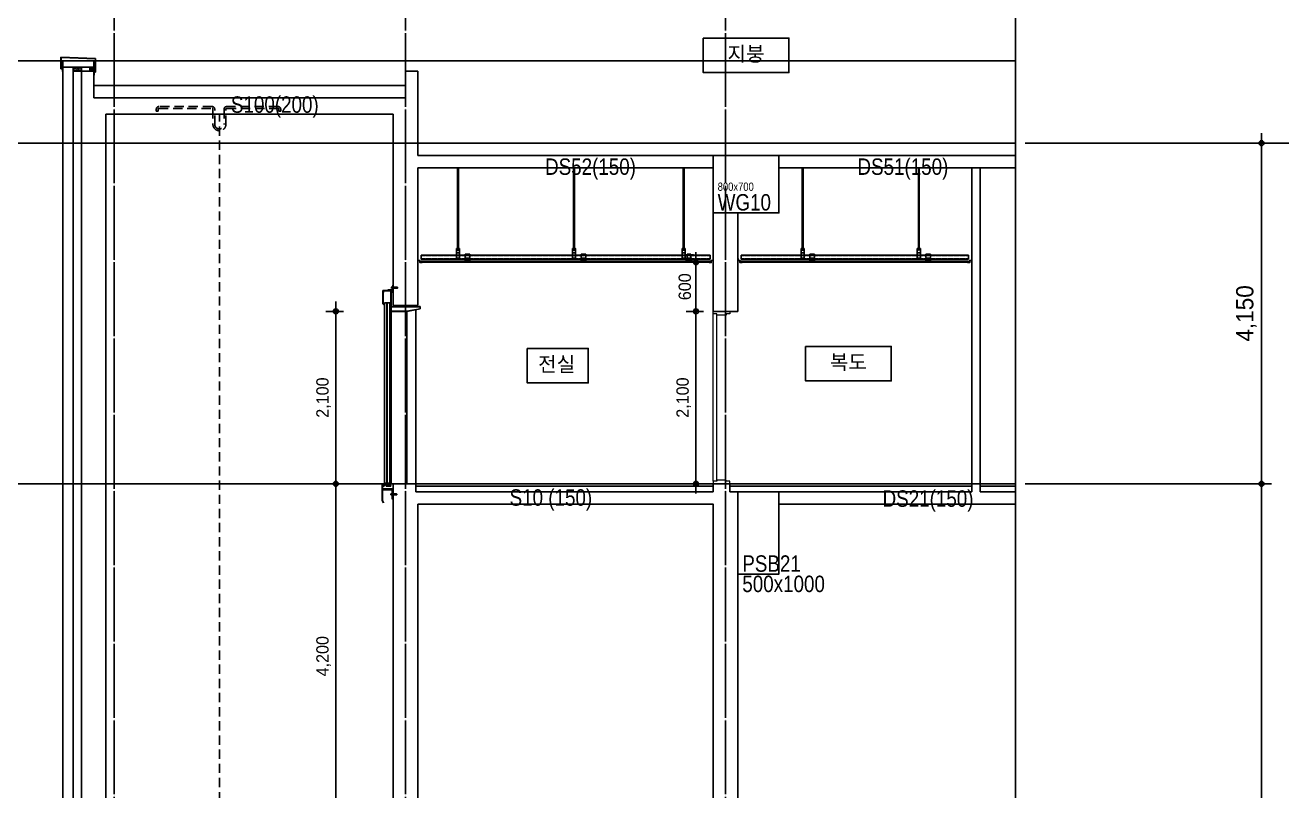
# Model space of a CAD drawing. Header units: millimetres. Extents: x 11948722 to 13111668, y -10771712 to -10232988.
# Drawn here: x 12138097 to 12153411, y -10539903 to -10530577 of the extents above; entities that cross this region are included whole.
import ezdxf
from ezdxf.enums import TextEntityAlignment as Align

# ---------------------------------------------------------------- set-up
doc = ezdxf.new("R2010")
doc.units = ezdxf.units.MM
doc.header["$LTSCALE"] = 150
doc.header["$MEASUREMENT"] = 0
for name, pattern in [('CEN', [6.2, 6, -0.1, 0, -0.1]), ('HID', [2.3, 1.5, -0.8]), ('HIDDEN', [2, 1, -1]), ('Xref-계단단면도$0$CENTERk1', [12.3, 10, -1, 0.3, -1]), ('Xref-계단단면도$0$HIDDEN', [0.375, 0.25, -0.125])]:
    doc.linetypes.add(name, pattern=pattern)
doc.layers.get('0').update_dxf_attribs({"linetype": 'CONTINUOUS'})
doc.layers.get('Defpoints').update_dxf_attribs({"color": 117, "linetype": 'CONTINUOUS'})
for name, color, linetype in [('A-FIN-4', 9, 'CONTINUOUS'), ('A-중심선', 10, 'CEN'), ('CON-C', 2, 'CONTINUOUS'), ('ELE-3', 7, 'CONTINUOUS'), ('ELE-8', 8, 'CONTINUOUS'), ('elev', 8, 'HID'), ('FIN-1', 9, 'CONTINUOUS'), ('helco', 7, 'CONTINUOUS'), ('PIR판넬', 4, 'CONTINUOUS'), ('Xref-계단단면도$0$3 dim0', 7, 'CONTINUOUS'), ('Xref-계단단면도$0$4', 4, 'CONTINUOUS'), ('Xref-계단단면도$0$8', 8, 'CONTINUOUS'), ('Xref-계단단면도$0$CEN', 1, 'CONTINUOUS'), ('Xref-계단단면도$0$Dimtxt_011-237-1261', 253, 'CONTINUOUS'), ('Xref-계단단면도$0$FIN', 5, 'CONTINUOUS'), ('Xref-계단단면도$0$square', 143, 'CONTINUOUS'), ('Xref-계단단면도$0$stru_011-237-1261', 3, 'CONTINUOUS'), ('Xref-계단단면도$0$TEX', 3, 'CONTINUOUS'), ('Xref-계단단면도$0$TEX-SYM', 3, 'CONTINUOUS'), ('판넬_PIR 우레탄', 4, 'CONTINUOUS')]:
    doc.layers.add(name, color=color, linetype=linetype)
doc.layers.add('Xref-계단단면도$0$A-DOR', color=4, linetype='CONTINUOUS', lineweight=0)
doc.styles.add('A.NARROW', font='ARIALN.TTF')
doc.styles.add('Xref-계단단면도$0$나눔고딕 Se', font='')
doc.styles.add('Xref-계단단면도$0$돋움', font='')
doc.styles.get('Xref-계단단면도$0$나눔고딕 Se').set_extended_font_data('Dotum')
doc.styles.get('Xref-계단단면도$0$돋움').set_extended_font_data('Dotum')
doc.dimstyles.new('Xref-계단단면도$0$A1-100', dxfattribs={"dimtxt": 3, "dimasz": 1, "dimexe": 2, "dimexo": 2, "dimgap": 1, "dimtad": 1, "dimdec": 0, "dimzin": 12, "dimdsep": 46, "dimlunit": 6, "dimtxsty": 'Xref-계단단면도$0$나눔고딕 Se', "dimblk1": 'Xref-계단단면도$0$DIMDOT', "dimblk2": 'Xref-계단단면도$0$DIMDOT', "dimsah": 1, "dimcen": -1, "dimdle": 2, "dimclrd": 256, "dimclre": 256, "dimclrt": 3, "dimadec": 0, "dimazin": 0, "dimtfac": 1, "dimtdec": 0, "dimtix": 1, "dimtmove": 2, "dimatfit": 3, "dimldrblk": 'Xref-계단단면도$0$DIMDOT', "dimfxl": 1, "dimtvp": 1, "dimtolj": 1, "dimtzin": 12, "dimlwd": -1, "dimlwe": -1, "dimarcsym": 0})

# ---------------------------------------------------------------- blocks, each defined once
blk = doc.blocks.new('Xref-계단단면도$0$DIMDOT')
at = {"color": 0}
blk.add_line((-2, 0), (2, 0), dxfattribs=at)
for radius in [0.5, 0.25]:
    blk.add_circle((0, 0), radius, dxfattribs=at)
blk = doc.blocks.new('*D109')
at = {"layer": 'Defpoints', "color": 0, "transparency": 16777216}
for p in [(12150163, -10532013), (12153763, -10532013), (12150163, -10566163)]:
    blk.add_point(p, dxfattribs=at)
at = {"layer": 'Xref-계단단면도$0$3 dim0', "transparency": 16777216}
for p, q in [((12150283, -10532013), (12153883, -10532013)), ((12153763, -10566103), (12153763, -10532073)), ((12150283, -10566163), (12153883, -10566163))]:
    blk.add_line(p, q, dxfattribs=at)
at = {"layer": 'Xref-계단단면도$0$3 dim0', "transparency": 16777216, "xscale": 60, "yscale": 60, "zscale": 60}
for p, rotation in [((12153763, -10532013), 90), ((12153763, -10566163), 270)]:
    blk.add_blockref('Xref-계단단면도$0$DIMDOT', p, dxfattribs=dict(at, rotation=rotation))
at = {"layer": 'Xref-계단단면도$0$3 dim0', "color": 3, "transparency": 16777216, "insert": (12153578, -10549088), "char_height": 210, "attachment_point": 5, "rotation": 90, "style": 'Xref-계단단면도$0$나눔고딕 Se'}
blk.add_mtext('\\A1;34,150', dxfattribs=at)
blk = doc.blocks.new('*D110')
at = {"layer": 'Defpoints', "color": 0, "transparency": 16777216}
for p in [(12150163, -10532013), (12150163, -10536163), (12153163, -10536163)]:
    blk.add_point(p, dxfattribs=at)
at = {"layer": 'Xref-계단단면도$0$3 dim0', "transparency": 16777216}
for p, q in [((12150283, -10532013), (12153283, -10532013)), ((12153163, -10532073), (12153163, -10536103)), ((12150283, -10536163), (12153283, -10536163))]:
    blk.add_line(p, q, dxfattribs=at)
at = {"layer": 'Xref-계단단면도$0$3 dim0', "transparency": 16777216, "xscale": 60, "yscale": 60, "zscale": 60}
for p, rotation in [((12153163, -10532013), 90), ((12153163, -10536163), 270)]:
    blk.add_blockref('Xref-계단단면도$0$DIMDOT', p, dxfattribs=dict(at, rotation=rotation))
at = {"layer": 'Xref-계단단면도$0$3 dim0', "color": 3, "transparency": 16777216, "insert": (12152978, -10534088), "char_height": 210, "attachment_point": 5, "rotation": 90, "style": 'Xref-계단단면도$0$나눔고딕 Se'}
blk.add_mtext('\\A1;4,150', dxfattribs=at)
blk = doc.blocks.new('*D111')
at = {"layer": 'Defpoints', "color": 0, "transparency": 16777216}
for p in [(12150163, -10536163), (12153163, -10536163), (12150163, -10546163)]:
    blk.add_point(p, dxfattribs=at)
at = {"layer": 'Xref-계단단면도$0$3 dim0', "transparency": 16777216}
for p, q in [((12150283, -10536163), (12153283, -10536163)), ((12153163, -10546103), (12153163, -10536223)), ((12150283, -10546163), (12153283, -10546163))]:
    blk.add_line(p, q, dxfattribs=at)
at = {"layer": 'Xref-계단단면도$0$3 dim0', "transparency": 16777216, "xscale": 60, "yscale": 60, "zscale": 60}
for p, rotation in [((12153163, -10536163), 90), ((12153163, -10546163), 270)]:
    blk.add_blockref('Xref-계단단면도$0$DIMDOT', p, dxfattribs=dict(at, rotation=rotation))
at = {"layer": 'Xref-계단단면도$0$3 dim0', "color": 3, "transparency": 16777216, "insert": (12152978, -10541163), "char_height": 210, "attachment_point": 5, "rotation": 90, "style": 'Xref-계단단면도$0$나눔고딕 Se'}
blk.add_mtext('\\A1;10,000', dxfattribs=at)
blk = doc.blocks.new('ELEV-DOOR')
at = {"layer": 'ELE-3'}
for p, q in [((-6, 2420), (-6, 2467)), ((-2, 2471), (0, 2471)), ((0, 2471), (0, 2406)), ((-124, 2403), (-125, 2403)), ((-125, 2403), (-125, 2240)), ((-124, 2241), (-124, 2403)), ((-22, 2406), (-123, 2406)), ((-123, 2406), (-123, 2380)), ((-123, 2380), (-119, 2380)), ((-119, 2380), (-119, 2402)), ((-119, 2402), (-26, 2402)), ((-65, 2406), (-65, 2408)), ((0, 2406), (-65, 2406)), ((-61, 2412), (-14, 2412)), ((-27, 2391), (-29, 2391)), ((-29, 2391), (-29, 2200)), ((-27, 2200), (-27, 2391)), ((-26, 2402), (-26, 2376)), ((-26, 2376), (-22, 2376)), ((-22, 2376), (-22, 2406)), ((-125, 2240), (-114, 2228)), ((-112, 2229), (-124, 2241)), ((-114, 2228), (-112, 2229)), ((-77, 2254), (-106, 2254)), ((-106, 2254), (-106, 56)), ((-77, 56), (-77, 2254)), ((-42, 2254), (-72, 2254)), ((-72, 2254), (-72, 56)), ((-42, 56), (-42, 2254)), ((-29, 2200), (-27, 2200)), ((-12, 2210), (-26, 2210)), ((-26, 2210), (-26, 2150)), ((-26, 2150), (-26, 50)), ((-26, 2150), (166, 2150)), ((-24, 2152), (-24, 2207)), ((-24, 2207), (-12, 2207)), ((166, 2152), (-24, 2152)), ((312, 2207), (-19, 2207)), ((-19, 2207), (-19, 2205)), ((-19, 2205), (312, 2205)), ((-12, 2207), (-12, 2210)), ((328, 2182), (166, 2152)), ((166, 2150), (330, 2180)), ((330, 2210), (312, 2210)), ((312, 2210), (312, 2207)), ((312, 2207), (328, 2207)), ((312, 2205), (312, 2207)), ((328, 2207), (328, 2182)), ((330, 2180), (330, 2210)), ((-133, 47), (-130, 50)), ((-133, -154), (-133, 47)), ((-133, 38), (-130, 38)), ((-130, 50), (-123, 50)), ((-130, 38), (-130, -153)), ((-110, 23), (-130, 23)), ((-123, 50), (-123, 46)), ((-123, 46), (-117, 46)), ((-75, 39), (-120, 39)), ((-120, 39), (-120, 31)), ((-120, 31), (-110, 31)), ((-117, 46), (-117, 50)), ((-117, 50), (-111, 50)), ((-111, 50), (-111, 46)), ((-111, 46), (-105, 46)), ((-110, 31), (-110, 23)), ((-106, 56), (-77, 56)), ((-105, 46), (-105, 50)), ((-105, 50), (-99, 50)), ((-99, 50), (-99, 46)), ((-99, 46), (-93, 46)), ((-93, 46), (-93, 50)), ((-93, 50), (-87, 50)), ((-87, 50), (-87, 46)), ((-87, 46), (-82, 46)), ((-85, 23), (-85, 31)), ((-85, 31), (-75, 31)), ((-45, 23), (-85, 23)), ((-82, 46), (-82, 50)), ((-82, 50), (-68, 50)), ((-75, 31), (-75, 39)), ((-72, 56), (-42, 56)), ((-68, 50), (-68, 39)), ((-68, 39), (-50, 39)), ((-64, 56), (-64, 45)), ((-64, 45), (-54, 45)), ((-54, 45), (-54, 56)), ((-50, 39), (-50, 50)), ((-50, 50), (0, 50)), ((-40, 39), (-45, 39)), ((-45, 39), (-45, 23)), ((-40, 23), (-40, 39)), ((-30, 23), (-40, 23)), ((-30, 44), (-35, 44)), ((-35, 44), (-35, 29)), ((-35, 29), (-30, 29)), ((-30, 50), (-30, 44)), ((-30, 29), (-30, 23)), ((-119, -180), (-133, -154)), ((-130, -153), (-117, -179)), ((-117, -179), (-119, -180))]:
    blk.add_line(p, q, dxfattribs=at)
blk.add_lwpolyline([(0, -10), (0, 50)], dxfattribs=at)
blk.add_lwpolyline([(-130, -10), (0, -10), (0, -140), (-4, -140, -0.414214), (-12, -132), (-12, -34, 0.414214), (-24, -22), (-122, -22, -0.414214), (-130, -14)], format="xyb", close=True, dxfattribs=at)
for centre, radius, start, end in [((-2, 2467), 4, 90, 180), ((-61, 2408), 4, 90, 180), ((-14, 2420), 8.5, 270, 0)]:
    blk.add_arc(centre, radius, start, end, dxfattribs=at)
at = {"layer": 'ELE-8', "linetype": 'HIDDEN'}
for p, q in [((-8, 2425), (-8, 2453)), ((-6, 2453), (-8, 2453)), ((55, 2438), (-28, 2438)), ((-16, 2443), (-21, 2443)), ((-21, 2435), (-21, 2443)), ((-16, 2435), (-21, 2435)), ((-15, 2449), (-16, 2447)), ((-16, 2431), (-16, 2447)), ((-14, 2443), (-16, 2443)), ((-14, 2435), (-16, 2435)), ((-15, 2429), (-16, 2431)), ((-8, 2449), (-15, 2449)), ((-8, 2444), (-15, 2444)), ((-8, 2434), (-15, 2434)), ((-8, 2429), (-15, 2429)), ((-4, 2443), (-9, 2443)), ((-4, 2435), (-9, 2435)), ((-6, 2425), (-8, 2425)), ((-8, 2429), (-8, 2449)), ((45, 2446), (0, 2446)), ((3, 2444), (0, 2444)), ((3, 2434), (0, 2434)), ((45, 2432), (0, 2432)), ((6, 2443), (1, 2443)), ((6, 2435), (1, 2435)), ((6, 2432), (6, 2432)), ((13, 2444), (8, 2444)), ((13, 2434), (8, 2434)), ((16, 2443), (11, 2443)), ((16, 2435), (11, 2435)), ((23, 2444), (18, 2444)), ((23, 2434), (18, 2434)), ((26, 2443), (21, 2443)), ((26, 2435), (21, 2435)), ((32, 2444), (27, 2444)), ((33, 2434), (28, 2434)), ((35, 2443), (30, 2443)), ((35, 2435), (30, 2435)), ((39, 2444), (37, 2444)), ((39, 2444), (37, 2443)), ((39, 2434), (37, 2435)), ((40, 2434), (38, 2434)), ((42, 2443), (40, 2443)), ((42, 2435), (40, 2435)), ((42, 2441), (42, 2443)), ((42, 2435), (42, 2437)), ((45, 2445), (43, 2445)), ((45, 2433), (43, 2433)), ((45, 2446), (45, 2446)), ((46, 2445), (45, 2445)), ((45, 2445), (45, 2445)), ((46, 2433), (45, 2433)), ((45, 2432), (45, 2433)), ((45, 2432), (45, 2432)), ((50, 2445), (49, 2445)), ((50, 2433), (49, 2433)), ((50, 2442), (50, 2445)), ((50, 2433), (50, 2436)), ((-23, -74), (-28, -74)), ((-28, -74), (-28, -85)), ((-23, -85), (-28, -85)), ((-23, -69), (-23, -89)), ((-23, -69), (-13, -69)), ((-23, -73), (-13, -73)), ((-23, -86), (-13, -86)), ((-23, -89), (-13, -89)), ((-13, -95), (-13, -64)), ((-12, -74), (35, -74)), ((-12, -75), (44, -75)), ((-12, -83), (44, -83)), ((-12, -84), (35, -84)), ((44, -75), (35, -74)), ((35, -74), (35, -84)), ((44, -83), (35, -84)), ((44, -75), (44, -83))]:
    blk.add_line(p, q, dxfattribs=at)
at = {"layer": 'ELE-8'}
for p, q in [((166, 2150), (166, 50)), ((274, 2170), (274, 50)), ((274, 50), (0, 50))]:
    blk.add_line(p, q, dxfattribs=at)
at = {"layer": 'ELE-8', "linetype": 'HIDDEN'}
for centre, start, end in [((-11, -64), 119.6665, 166.3681), ((-11, -94), 193.6318, 240.3335)]:
    blk.add_arc(centre, 2.1, start, end, dxfattribs=at)
blk = doc.blocks.new('*D130')
at = {"layer": 'Defpoints', "color": 0, "transparency": 16777216}
for p in [(12146483, -10534063), (12146271, -10536163), (12146483, -10536163)]:
    blk.add_point(p, dxfattribs=at)
at = {"layer": 'Xref-계단단면도$0$3 dim0', "transparency": 16777216}
for p, q in [((12146363, -10534063), (12146151, -10534063)), ((12146271, -10534123), (12146271, -10536103)), ((12146363, -10536163), (12146151, -10536163))]:
    blk.add_line(p, q, dxfattribs=at)
at = {"layer": 'Xref-계단단면도$0$3 dim0', "transparency": 16777216, "xscale": 60, "yscale": 60, "zscale": 60}
for p, rotation in [((12146271, -10534063), 90), ((12146271, -10536163), 270)]:
    blk.add_blockref('Xref-계단단면도$0$DIMDOT', p, dxfattribs=dict(at, rotation=rotation))
at = {"layer": 'Xref-계단단면도$0$3 dim0', "color": 3, "transparency": 16777216, "insert": (12146122, -10535113), "char_height": 150, "attachment_point": 5, "rotation": 90, "style": 'Xref-계단단면도$0$나눔고딕 Se'}
blk.add_mtext('\\A1;2,100', dxfattribs=at)
blk = doc.blocks.new('*D131')
at = {"layer": 'Defpoints', "color": 0, "transparency": 16777216}
for p in [(12146483, -10533463), (12146271, -10534063), (12146483, -10534063)]:
    blk.add_point(p, dxfattribs=at)
at = {"layer": 'Xref-계단단면도$0$3 dim0', "transparency": 16777216}
for p, q in [((12146363, -10533463), (12146151, -10533463)), ((12146271, -10533523), (12146271, -10534003)), ((12146363, -10534063), (12146151, -10534063))]:
    blk.add_line(p, q, dxfattribs=at)
at = {"layer": 'Xref-계단단면도$0$3 dim0', "transparency": 16777216, "xscale": 60, "yscale": 60, "zscale": 60}
for p, rotation in [((12146271, -10533463), 90), ((12146271, -10534063), 270)]:
    blk.add_blockref('Xref-계단단면도$0$DIMDOT', p, dxfattribs=dict(at, rotation=rotation))
at = {"layer": 'Xref-계단단면도$0$3 dim0', "color": 3, "transparency": 16777216, "insert": (12146136, -10533763), "char_height": 150, "attachment_point": 5, "rotation": 90, "style": 'Xref-계단단면도$0$나눔고딕 Se'}
blk.add_mtext('\\A1;600', dxfattribs=at)
blk = doc.blocks.new('*D801')
at = {"layer": 'Defpoints', "color": 0, "transparency": 16777216}
for p in [(12142095, -10536163), (12141883, -10540363), (12142095, -10540363)]:
    blk.add_point(p, dxfattribs=at)
at = {"layer": 'Xref-계단단면도$0$3 dim0', "transparency": 16777216}
for p, q in [((12141975, -10536163), (12141763, -10536163)), ((12141883, -10536223), (12141883, -10540303)), ((12141975, -10540363), (12141763, -10540363))]:
    blk.add_line(p, q, dxfattribs=at)
at = {"layer": 'Xref-계단단면도$0$3 dim0', "transparency": 16777216, "xscale": 60, "yscale": 60, "zscale": 60}
for p, rotation in [((12141883, -10536163), 90), ((12141883, -10540363), 270)]:
    blk.add_blockref('Xref-계단단면도$0$DIMDOT', p, dxfattribs=dict(at, rotation=rotation))
at = {"layer": 'Xref-계단단면도$0$3 dim0', "color": 3, "transparency": 16777216, "insert": (12141734, -10538263), "char_height": 150, "attachment_point": 5, "rotation": 90, "style": 'Xref-계단단면도$0$나눔고딕 Se'}
blk.add_mtext('\\A1;4,200', dxfattribs=at)
blk = doc.blocks.new('*D802')
at = {"layer": 'Defpoints', "color": 0, "transparency": 16777216}
for p in [(12142095, -10534063), (12141883, -10536163), (12142095, -10536163)]:
    blk.add_point(p, dxfattribs=at)
at = {"layer": 'Xref-계단단면도$0$3 dim0', "transparency": 16777216}
for p, q in [((12141975, -10534063), (12141763, -10534063)), ((12141883, -10534123), (12141883, -10536103)), ((12141975, -10536163), (12141763, -10536163))]:
    blk.add_line(p, q, dxfattribs=at)
at = {"layer": 'Xref-계단단면도$0$3 dim0', "transparency": 16777216, "xscale": 60, "yscale": 60, "zscale": 60}
for p, rotation in [((12141883, -10534063), 90), ((12141883, -10536163), 270)]:
    blk.add_blockref('Xref-계단단면도$0$DIMDOT', p, dxfattribs=dict(at, rotation=rotation))
at = {"layer": 'Xref-계단단면도$0$3 dim0', "color": 3, "transparency": 16777216, "insert": (12141734, -10535113), "char_height": 150, "attachment_point": 5, "rotation": 90, "style": 'Xref-계단단면도$0$나눔고딕 Se'}
blk.add_mtext('\\A1;2,100', dxfattribs=at)
blk = doc.blocks.new('Xref-계단단면도$0$square100x50')
at = {"layer": 'Xref-계단단면도$0$CEN', "linetype": 'Xref-계단단면도$0$CENTERk1', "ltscale": 0.01}
for p, q in [((-45, 5), (45, 45)), ((-45, 45), (45, 5))]:
    blk.add_line(p, q, dxfattribs=at)
at = {"layer": 'Xref-계단단면도$0$stru_011-237-1261'}
for points in [[(50, 42, 0.414214), (42, 50), (-42, 50, 0.414214), (-50, 42), (-50, 8, 0.414214), (-42, 0), (42, 0, 0.414214), (50, 8)], [(47, 42, 0.414214), (42, 47), (-42, 47, 0.414214), (-47, 42), (-47, 8, 0.414214), (-42, 3), (42, 3, 0.414214), (47, 8)]]:
    blk.add_lwpolyline(points, format="xyb", close=True, dxfattribs=at)
blk = doc.blocks.new('Xref-계단단면도$0$square50x50x2.3')
at = {"layer": 'Xref-계단단면도$0$CEN', "linetype": 'Xref-계단단면도$0$CENTERk1', "ltscale": 0.01}
for p, q in [((-20, 5), (20, 45)), ((-20, 45), (20, 5))]:
    blk.add_line(p, q, dxfattribs=at)
at = {"layer": 'Xref-계단단면도$0$stru_011-237-1261'}
for points in [[(-17, 50, 0.414214), (-25, 42), (-25, 8, 0.414214), (-17, 0), (17, 0, 0.414214), (25, 8), (25, 42, 0.414214), (17, 50)], [(-17, 3), (17, 3, 0.414214), (22, 8), (22, 42, 0.414214), (17, 47), (-17, 47, 0.414214), (-22, 42), (-22, 8, 0.414214)]]:
    blk.add_lwpolyline(points, format="xyb", close=True, dxfattribs=at)

msp = doc.modelspace()

# ---------------------------------------------------------------- linework, layer by layer
at = {"layer": 'A-FIN-4'}
for p, q in [((12138932.6, -10531312.8), (12142732.6, -10531312.8)), ((12142882.6, -10532012.8), (12150163.3, -10532012.8)), ((12142856.6, -10536162.8), (12146482.6, -10536162.8)), ((12142856.6, -10536192.8), (12146482.6, -10536192.8)), ((12146682.6, -10536162.8), (12149632.6, -10536162.8)), ((12146682.6, -10536192.8), (12149632.6, -10536192.8)), ((12149732.6, -10536162.8), (12150163.3, -10536162.8)), ((12149732.6, -10536192.8), (12150163.3, -10536192.8))]:
    msp.add_line(p, q, dxfattribs=at)
at = {"layer": 'A-중심선'}
for p, q in [((12139182.6, -10528812.8), (12139182.6, -10580443.8)), ((12142732.6, -10528812.8), (12142732.6, -10580443.8)), ((12146632.6, -10528812.8), (12146632.6, -10576305.8))]:
    msp.add_line(p, q, dxfattribs=at)
at = {"layer": 'A-중심선', "linetype": 'ByBlock', "ltscale": 0.5}
for p, q in [((12132537.3, -10531012.8), (12150163.3, -10531012.8)), ((12132537.3, -10532012.8), (12150163.3, -10532012.8)), ((12132537.3, -10536162.8), (12150163.3, -10536162.8))]:
    msp.add_line(p, q, dxfattribs=at)
at = {"layer": 'CON-C', "ltscale": 1200}
for p, q in [((12138782.6, -10579562.8), (12138782.6, -10531137.8)), ((12138932.6, -10531137.8), (12138932.6, -10531462.8)), ((12142732.6, -10531462.8), (12142732.6, -10531137.8)), ((12142732.6, -10531137.8), (12142882.6, -10531137.8)), ((12142882.6, -10531137.8), (12142882.6, -10532162.8)), ((12138932.6, -10531462.8), (12142732.6, -10531462.8)), ((12142582.6, -10531662.8), (12139082.6, -10531662.8)), ((12139082.6, -10531662.8), (12139082.6, -10566162.8)), ((12142582.6, -10533992.8), (12142582.6, -10531662.8)), ((12142882.6, -10532162.8), (12150163.3, -10532162.8)), ((12146482.6, -10532312.8), (12142882.6, -10532312.8)), ((12142882.6, -10532312.8), (12142882.6, -10533992.8)), ((12150163.3, -10532312.8), (12147282.6, -10532312.8)), ((12146482.6, -10534062.8), (12146482.6, -10532762.8)), ((12146782.6, -10532862.8), (12146782.6, -10534062.8)), ((12142882.6, -10533992.8), (12142582.6, -10533992.8)), ((12146782.6, -10534062.8), (12146482.6, -10534062.8)), ((12142582.6, -10540362.8), (12142582.6, -10536162.8)), ((12142582.6, -10536162.8), (12142856.6, -10536162.8)), ((12142856.6, -10536162.8), (12142856.6, -10536262.8)), ((12146482.6, -10536262.8), (12146482.6, -10536162.8)), ((12146482.6, -10536162.8), (12146682.6, -10536162.8)), ((12146682.6, -10536162.8), (12146682.6, -10536262.8)), ((12149632.6, -10536262.8), (12149632.6, -10536162.8)), ((12149632.6, -10536162.8), (12149732.6, -10536162.8)), ((12149732.6, -10536162.8), (12149732.6, -10536262.8)), ((12142856.6, -10536262.8), (12146482.6, -10536262.8)), ((12146682.6, -10536262.8), (12149632.6, -10536262.8)), ((12149732.6, -10536262.8), (12150163.3, -10536262.8))]:
    msp.add_line(p, q, dxfattribs=at)
at = {"layer": 'CON-C', "ltscale": 0.3}
msp.add_line((12138932.6, -10531137.8), (12138782.6, -10531137.8), dxfattribs=at)
at = {"layer": 'CON-C'}
for points in [[(12146482.6, -10532162.8), (12147282.6, -10532162.8), (12147282.6, -10532862.8), (12146482.6, -10532862.8)], [(12146782.6, -10537262.8), (12147282.6, -10537262.8), (12147282.6, -10536262.8), (12146782.6, -10536262.8)]]:
    msp.add_lwpolyline(points, close=True, dxfattribs=at)
at = {"layer": 'CON-C', "ltscale": 1200, "flags": 128}
for points in [[(12146782.6, -10537222.8), (12146782.6, -10537222.8), (12146782.6, -10544062.8), (12146482.6, -10544062.8), (12146482.6, -10536412.8), (12142882.6, -10536412.8), (12142882.6, -10540362.8)], [(12150163.3, -10536412.8), (12147282.6, -10536412.8)]]:
    msp.add_lwpolyline(points, dxfattribs=at)
at = {"layer": 'Defpoints', "ltscale": 1200}
msp.add_lwpolyline([(12132537.3, -10525959.4), (12150163.3, -10525959.4), (12150163.3, -10580443.8), (12132537.3, -10580443.8)], close=True, dxfattribs=at)
at = {"layer": 'elev', "linetype": 'HID', "ltscale": 0.5}
msp.add_lwpolyline([(12141211.6, -10531622.8), (12141211.6, -10531600.8, 0.4142136), (12141178.6, -10531567.8), (12140554.6, -10531567.8, 0.4142136), (12140521.6, -10531600.8), (12140521.6, -10531787.8, -0.9298246), (12140407.6, -10531787.8), (12140407.6, -10531600.8, 0.4142136), (12140374.6, -10531567.8), (12139728.6, -10531567.8, 0.4142136), (12139695.6, -10531600.8), (12139695.6, -10531622.8), (12139717.6, -10531622.8), (12139717.6, -10531600.8, -0.4142136), (12139728.6, -10531589.8), (12140374.6, -10531589.8, -0.4142136), (12140385.6, -10531600.8), (12140385.6, -10531787.8, 0.9493671), (12140543.6, -10531787.8), (12140543.6, -10531600.8, -0.4142136), (12140554.6, -10531589.8), (12141178.6, -10531589.8, -0.4142136), (12141189.6, -10531600.8), (12141189.6, -10531622.8)], format="xyb", close=True, dxfattribs=at)
msp.add_lwpolyline([(12140464.6, -10562282.8), (12140464.6, -10531662.8)], dxfattribs=at)
at = {"layer": 'FIN-1'}
for p, q in [((12138534.1, -10530967.8), (12138956.6, -10530984.4)), ((12138534.1, -10531107.8), (12138534.1, -10530967.8)), ((12138536.5, -10530970.3), (12138954.2, -10530986.7)), ((12138536.5, -10531105.4), (12138536.5, -10530970.3)), ((12138954.2, -10530986.7), (12138954.2, -10531146)), ((12138956.6, -10530984.4), (12138956.6, -10531148.4)), ((12138552.8, -10531107.8), (12138534.1, -10531107.8)), ((12138555.2, -10531105.4), (12138536.5, -10531105.4)), ((12138552.8, -10531140.7), (12138552.8, -10531107.8)), ((12138555.2, -10531140.7), (12138555.2, -10531105.4)), ((12138555.2, -10531125.7), (12138557.6, -10531125.7)), ((12138557.6, -10531125.7), (12138557.6, -10531140.7)), ((12138932.6, -10531167.5), (12138935, -10531167.5)), ((12138954.2, -10531146), (12138935, -10531146)), ((12138935, -10531146), (12138935, -10531182.5)), ((12138956.6, -10531148.4), (12138937.4, -10531148.4)), ((12138937.4, -10531148.4), (12138937.4, -10531182.5))]:
    msp.add_line(p, q, dxfattribs=at)
for centre in [(12138555.2, -10531140.7), (12138935, -10531182.5)]:
    msp.add_arc(centre, 2.4, 180, 0, dxfattribs=at)
at = {"layer": 'helco'}
for p, q in [((12149632.6, -10532312.8), (12149632.6, -10536162.8)), ((12149732.6, -10532312.8), (12149732.6, -10536162.8))]:
    msp.add_line(p, q, dxfattribs=at)
at = {"layer": 'PIR판넬', "ltscale": 1200}
for p, q in [((12138557.6, -10563792.8), (12138557.6, -10531012.8)), ((12138682.6, -10563792.8), (12138682.6, -10531087.8))]:
    msp.add_line(p, q, dxfattribs=at)
at = {"layer": 'Xref-계단단면도$0$4', "ltscale": 0.1}
for points in [[(12142932.6, -10533468.8), (12142932.6, -10533462.8), (12142931.6, -10533462.8), (12142931.6, -10533467.8), (12142908.6, -10533467.8), (12142908.6, -10533442.8), (12142883.6, -10533442.8), (12142883.6, -10533418.8), (12142882.6, -10533418.8), (12142882.6, -10533443.8), (12142907.6, -10533443.8), (12142907.6, -10533468.8), (12142932.6, -10533468.8)], [(12146432.6, -10533468.8), (12146432.6, -10533462.8), (12146433.6, -10533462.8), (12146433.6, -10533467.8), (12146456.6, -10533467.8), (12146456.6, -10533442.8), (12146481.6, -10533442.8), (12146481.6, -10533418.8), (12146482.6, -10533418.8), (12146482.6, -10533443.8), (12146457.6, -10533443.8), (12146457.6, -10533468.8), (12146432.6, -10533468.8)], [(12146832.6, -10533468.8), (12146832.6, -10533462.8), (12146831.6, -10533462.8), (12146831.6, -10533467.8), (12146808.6, -10533467.8), (12146808.6, -10533442.8), (12146783.6, -10533442.8), (12146783.6, -10533418.8), (12146782.6, -10533418.8), (12146782.6, -10533443.8), (12146807.6, -10533443.8), (12146807.6, -10533468.8), (12146832.6, -10533468.8)], [(12149582.6, -10533468.8), (12149582.6, -10533462.8), (12149583.6, -10533462.8), (12149583.6, -10533467.8), (12149606.6, -10533467.8), (12149606.6, -10533442.8), (12149631.6, -10533442.8), (12149631.6, -10533418.8), (12149632.6, -10533418.8), (12149632.6, -10533443.8), (12149607.6, -10533443.8), (12149607.6, -10533468.8), (12149582.6, -10533468.8)]]:
    msp.add_lwpolyline(points, dxfattribs=at)
at = {"layer": 'Xref-계단단면도$0$8'}
for p, q in [((12143366.3, -10532312.8), (12143366.3, -10533291.5)), ((12143377.6, -10532312.8), (12143377.6, -10533291.5)), ((12144781.1, -10532312.8), (12144781.1, -10533291.5)), ((12144792.4, -10532312.8), (12144792.4, -10533291.5)), ((12146116.3, -10532312.8), (12146116.3, -10533291.5)), ((12146127.6, -10532312.8), (12146127.6, -10533291.5)), ((12147566.3, -10532312.8), (12147566.3, -10533291.5)), ((12147577.6, -10532312.8), (12147577.6, -10533291.5)), ((12148981.1, -10532312.8), (12148981.1, -10533291.5)), ((12148992.4, -10532312.8), (12148992.4, -10533291.5)), ((12143353.2, -10533297.8), (12143353.2, -10533416.5)), ((12143353.2, -10533297.8), (12143390.7, -10533297.8)), ((12143353.2, -10533301.5), (12143390.7, -10533301.5)), ((12143360.7, -10533294), (12143383.2, -10533294)), ((12143360.7, -10533294), (12143360.7, -10533297.8)), ((12143360.7, -10533301.5), (12143360.7, -10533305.3)), ((12143360.7, -10533305.3), (12143383.2, -10533305.3)), ((12143364.5, -10533294), (12143364.5, -10533297.8)), ((12143364.5, -10533301.5), (12143364.5, -10533305.3)), ((12143366.3, -10533289), (12143377.6, -10533289)), ((12143366.3, -10533291.5), (12143377.6, -10533291.5)), ((12143366.3, -10533305.3), (12143366.3, -10533316.5)), ((12143366.3, -10533306.5), (12143377.6, -10533306.5)), ((12143366.3, -10533309), (12143377.6, -10533309)), ((12143366.3, -10533311.5), (12143377.6, -10533311.5)), ((12143366.3, -10533314), (12143377.6, -10533314)), ((12143366.3, -10533314), (12143377.6, -10533314)), ((12143366.3, -10533316.5), (12143377.6, -10533316.5)), ((12143377.6, -10533305.3), (12143377.6, -10533316.5)), ((12143379.5, -10533294), (12143379.5, -10533297.8)), ((12143379.5, -10533301.5), (12143379.5, -10533305.3)), ((12143383.2, -10533294), (12143383.2, -10533297.8)), ((12143383.2, -10533301.5), (12143383.2, -10533305.3)), ((12143390.7, -10533297.8), (12143390.7, -10533416.5)), ((12144768, -10533297.8), (12144768, -10533416.5)), ((12144768, -10533297.8), (12144805.5, -10533297.8)), ((12144768, -10533301.5), (12144805.5, -10533301.5)), ((12144775.5, -10533294), (12144798, -10533294)), ((12144775.5, -10533294), (12144775.5, -10533297.8)), ((12144775.5, -10533301.5), (12144775.5, -10533305.3)), ((12144775.5, -10533305.3), (12144798, -10533305.3)), ((12144779.3, -10533294), (12144779.3, -10533297.8)), ((12144779.3, -10533301.5), (12144779.3, -10533305.3)), ((12144781.1, -10533289), (12144792.4, -10533289)), ((12144781.1, -10533291.5), (12144792.4, -10533291.5)), ((12144781.1, -10533305.3), (12144781.1, -10533316.5)), ((12144781.1, -10533306.5), (12144792.4, -10533306.5)), ((12144781.1, -10533309), (12144792.4, -10533309)), ((12144781.1, -10533311.5), (12144792.4, -10533311.5)), ((12144781.1, -10533314), (12144792.4, -10533314)), ((12144781.1, -10533314), (12144792.4, -10533314)), ((12144781.1, -10533316.5), (12144792.4, -10533316.5)), ((12144792.4, -10533305.3), (12144792.4, -10533316.5)), ((12144794.3, -10533294), (12144794.3, -10533297.8)), ((12144794.3, -10533301.5), (12144794.3, -10533305.3)), ((12144798, -10533294), (12144798, -10533297.8)), ((12144798, -10533301.5), (12144798, -10533305.3)), ((12144805.5, -10533297.8), (12144805.5, -10533416.5)), ((12146103.2, -10533297.8), (12146103.2, -10533416.5)), ((12146103.2, -10533297.8), (12146140.7, -10533297.8)), ((12146103.2, -10533301.5), (12146140.7, -10533301.5)), ((12146110.7, -10533294), (12146133.2, -10533294)), ((12146110.7, -10533294), (12146110.7, -10533297.8)), ((12146110.7, -10533301.5), (12146110.7, -10533305.3)), ((12146110.7, -10533305.3), (12146133.2, -10533305.3)), ((12146114.5, -10533294), (12146114.5, -10533297.8)), ((12146114.5, -10533301.5), (12146114.5, -10533305.3)), ((12146116.3, -10533289), (12146127.6, -10533289)), ((12146116.3, -10533291.5), (12146127.6, -10533291.5)), ((12146116.3, -10533305.3), (12146116.3, -10533316.5)), ((12146116.3, -10533306.5), (12146127.6, -10533306.5)), ((12146116.3, -10533309), (12146127.6, -10533309)), ((12146116.3, -10533311.5), (12146127.6, -10533311.5)), ((12146116.3, -10533314), (12146127.6, -10533314)), ((12146116.3, -10533314), (12146127.6, -10533314)), ((12146116.3, -10533316.5), (12146127.6, -10533316.5)), ((12146127.6, -10533305.3), (12146127.6, -10533316.5)), ((12146129.5, -10533294), (12146129.5, -10533297.8)), ((12146129.5, -10533301.5), (12146129.5, -10533305.3)), ((12146133.2, -10533294), (12146133.2, -10533297.8)), ((12146133.2, -10533301.5), (12146133.2, -10533305.3)), ((12146140.7, -10533297.8), (12146140.7, -10533416.5)), ((12147553.2, -10533297.8), (12147553.2, -10533416.5)), ((12147553.2, -10533297.8), (12147590.7, -10533297.8)), ((12147553.2, -10533301.5), (12147590.7, -10533301.5)), ((12147560.7, -10533294), (12147583.2, -10533294)), ((12147560.7, -10533294), (12147560.7, -10533297.8)), ((12147560.7, -10533301.5), (12147560.7, -10533305.3)), ((12147560.7, -10533305.3), (12147583.2, -10533305.3)), ((12147564.5, -10533294), (12147564.5, -10533297.8)), ((12147564.5, -10533301.5), (12147564.5, -10533305.3)), ((12147566.3, -10533289), (12147577.6, -10533289)), ((12147566.3, -10533291.5), (12147577.6, -10533291.5)), ((12147566.3, -10533305.3), (12147566.3, -10533316.5)), ((12147566.3, -10533306.5), (12147577.6, -10533306.5)), ((12147566.3, -10533309), (12147577.6, -10533309)), ((12147566.3, -10533311.5), (12147577.6, -10533311.5)), ((12147566.3, -10533314), (12147577.6, -10533314)), ((12147566.3, -10533314), (12147577.6, -10533314)), ((12147566.3, -10533316.5), (12147577.6, -10533316.5)), ((12147577.6, -10533305.3), (12147577.6, -10533316.5)), ((12147579.5, -10533294), (12147579.5, -10533297.8)), ((12147579.5, -10533301.5), (12147579.5, -10533305.3)), ((12147583.2, -10533294), (12147583.2, -10533297.8)), ((12147583.2, -10533301.5), (12147583.2, -10533305.3)), ((12147590.7, -10533297.8), (12147590.7, -10533416.5)), ((12148968, -10533297.8), (12148968, -10533416.5)), ((12148968, -10533297.8), (12149005.5, -10533297.8)), ((12148968, -10533301.5), (12149005.5, -10533301.5)), ((12148975.5, -10533294), (12148998, -10533294)), ((12148975.5, -10533294), (12148975.5, -10533297.8)), ((12148975.5, -10533301.5), (12148975.5, -10533305.3)), ((12148975.5, -10533305.3), (12148998, -10533305.3)), ((12148979.3, -10533294), (12148979.3, -10533297.8)), ((12148979.3, -10533301.5), (12148979.3, -10533305.3)), ((12148981.1, -10533289), (12148992.4, -10533289)), ((12148981.1, -10533291.5), (12148992.4, -10533291.5)), ((12148981.1, -10533305.3), (12148981.1, -10533316.5)), ((12148981.1, -10533306.5), (12148992.4, -10533306.5)), ((12148981.1, -10533309), (12148992.4, -10533309)), ((12148981.1, -10533311.5), (12148992.4, -10533311.5)), ((12148981.1, -10533314), (12148992.4, -10533314)), ((12148981.1, -10533314), (12148992.4, -10533314)), ((12148981.1, -10533316.5), (12148992.4, -10533316.5)), ((12148992.4, -10533305.3), (12148992.4, -10533316.5)), ((12148994.3, -10533294), (12148994.3, -10533297.8)), ((12148994.3, -10533301.5), (12148994.3, -10533305.3)), ((12148998, -10533294), (12148998, -10533297.8)), ((12148998, -10533301.5), (12148998, -10533305.3)), ((12149005.5, -10533297.8), (12149005.5, -10533416.5)), ((12143353.2, -10533347.8), (12143390.7, -10533347.8)), ((12143353.2, -10533416.5), (12143390.7, -10533416.5)), ((12143458, -10533364), (12143514.2, -10533364)), ((12143458, -10533407.8), (12143458, -10533364)), ((12143458, -10533366.5), (12143514.2, -10533366.5)), ((12143458, -10533375.3), (12143461.6, -10533375.3)), ((12143464.2, -10533414), (12143458, -10533407.8)), ((12143458, -10533414), (12143464.2, -10533414)), ((12143458, -10533437.8), (12143458, -10533414)), ((12143465.5, -10533437.8), (12143458, -10533437.8)), ((12143460.5, -10533435.3), (12143460.5, -10533416.5)), ((12143460.5, -10533416.5), (12143464.2, -10533416.5)), ((12143460.5, -10533424), (12143511.7, -10533424)), ((12143463.3, -10533435.3), (12143460.5, -10533435.3)), ((12143463.7, -10533375.3), (12143466.7, -10533375.3)), ((12143464.2, -10533416.5), (12143464.2, -10533414)), ((12143464.2, -10533414), (12143508, -10533414)), ((12143466.7, -10533369.4), (12143466.7, -10533364)), ((12143466.7, -10533375.3), (12143466.7, -10533371.1)), ((12143494.2, -10533437.8), (12143478, -10533437.8)), ((12143492.1, -10533435.3), (12143480.1, -10533435.3)), ((12143481.7, -10533369.4), (12143481.7, -10533364)), ((12143481.7, -10533375.3), (12143481.7, -10533371.1)), ((12143481.7, -10533375.3), (12143484.8, -10533375.3)), ((12143486.5, -10533375.3), (12143490.5, -10533375.3)), ((12143490.5, -10533369.4), (12143490.5, -10533364)), ((12143490.5, -10533375.3), (12143490.5, -10533371.1)), ((12143505.5, -10533369.4), (12143505.5, -10533364)), ((12143505.5, -10533375.3), (12143505.5, -10533371.1)), ((12143505.5, -10533375.3), (12143509.2, -10533375.3)), ((12143514.2, -10533437.8), (12143506.7, -10533437.8)), ((12143508, -10533414), (12143514.2, -10533407.8)), ((12143508, -10533414), (12143514.2, -10533414)), ((12143508, -10533416.5), (12143508, -10533414)), ((12143508, -10533416.5), (12143511.7, -10533416.5)), ((12143511.7, -10533435.3), (12143508.8, -10533435.3)), ((12143510.6, -10533375.3), (12143514.2, -10533375.3)), ((12143511.7, -10533416.5), (12143511.7, -10533435.3)), ((12143514.2, -10533407.8), (12143514.2, -10533364)), ((12143514.2, -10533414), (12143514.2, -10533437.8)), ((12144768, -10533347.8), (12144805.5, -10533347.8)), ((12144768, -10533416.5), (12144805.5, -10533416.5)), ((12144872.8, -10533364), (12144929, -10533364)), ((12144872.8, -10533407.8), (12144872.8, -10533364)), ((12144872.8, -10533366.5), (12144929, -10533366.5)), ((12144872.8, -10533375.3), (12144876.4, -10533375.3)), ((12144879, -10533414), (12144872.8, -10533407.8)), ((12144872.8, -10533414), (12144879, -10533414)), ((12144872.8, -10533437.8), (12144872.8, -10533414)), ((12144880.3, -10533437.8), (12144872.8, -10533437.8)), ((12144875.3, -10533435.3), (12144875.3, -10533416.5)), ((12144875.3, -10533416.5), (12144879, -10533416.5)), ((12144875.3, -10533424), (12144926.5, -10533424)), ((12144878.1, -10533435.3), (12144875.3, -10533435.3)), ((12144878.5, -10533375.3), (12144881.5, -10533375.3)), ((12144879, -10533416.5), (12144879, -10533414)), ((12144879, -10533414), (12144922.8, -10533414)), ((12144881.5, -10533369.4), (12144881.5, -10533364)), ((12144881.5, -10533375.3), (12144881.5, -10533371.1)), ((12144909, -10533437.8), (12144892.8, -10533437.8)), ((12144906.9, -10533435.3), (12144894.9, -10533435.3)), ((12144896.5, -10533369.4), (12144896.5, -10533364)), ((12144896.5, -10533375.3), (12144896.5, -10533371.1)), ((12144896.5, -10533375.3), (12144899.5, -10533375.3)), ((12144901.2, -10533375.3), (12144905.3, -10533375.3)), ((12144905.3, -10533369.4), (12144905.3, -10533364)), ((12144905.3, -10533375.3), (12144905.3, -10533371.1)), ((12144920.3, -10533369.4), (12144920.3, -10533364)), ((12144920.3, -10533375.3), (12144920.3, -10533371.1)), ((12144920.3, -10533375.3), (12144924, -10533375.3)), ((12144929, -10533437.8), (12144921.5, -10533437.8)), ((12144922.8, -10533414), (12144929, -10533407.8)), ((12144922.8, -10533414), (12144929, -10533414)), ((12144922.8, -10533416.5), (12144922.8, -10533414)), ((12144922.8, -10533416.5), (12144926.5, -10533416.5)), ((12144926.5, -10533435.3), (12144923.6, -10533435.3)), ((12144925.4, -10533375.3), (12144929, -10533375.3)), ((12144926.5, -10533416.5), (12144926.5, -10533435.3)), ((12144929, -10533407.8), (12144929, -10533364)), ((12144929, -10533414), (12144929, -10533437.8)), ((12146103.2, -10533347.8), (12146140.7, -10533347.8)), ((12146103.2, -10533416.5), (12146140.7, -10533416.5)), ((12146231.7, -10533375.3), (12146134.8, -10533375.3)), ((12146136.5, -10533375.3), (12146140.5, -10533375.3)), ((12146140.5, -10533369.4), (12146140.5, -10533364)), ((12146140.5, -10533375.3), (12146140.5, -10533371.1)), ((12146142.1, -10533435.3), (12146230.1, -10533435.3)), ((12146144.2, -10533437.8), (12146228, -10533437.8)), ((12146155.5, -10533369.4), (12146155.5, -10533364)), ((12146155.5, -10533375.3), (12146155.5, -10533371.1)), ((12146155.5, -10533375.3), (12146159.2, -10533375.3)), ((12146164.2, -10533437.8), (12146156.7, -10533437.8)), ((12146158, -10533414), (12146164.2, -10533407.8)), ((12146214.2, -10533414), (12146158, -10533414)), ((12146158, -10533414), (12146164.2, -10533414)), ((12146158, -10533416.5), (12146158, -10533414)), ((12146158, -10533416.5), (12146161.7, -10533416.5)), ((12146161.7, -10533435.3), (12146158.8, -10533435.3)), ((12146160.6, -10533375.3), (12146164.2, -10533375.3)), ((12146161.7, -10533416.5), (12146161.7, -10533435.3)), ((12146210.5, -10533424), (12146161.7, -10533424)), ((12146208, -10533364), (12146164.2, -10533364)), ((12146164.2, -10533407.8), (12146164.2, -10533364)), ((12146208, -10533366.5), (12146164.2, -10533366.5)), ((12146164.2, -10533414), (12146164.2, -10533437.8)), ((12146208, -10533407.8), (12146208, -10533364)), ((12146208, -10533375.3), (12146211.6, -10533375.3)), ((12146214.2, -10533414), (12146208, -10533407.8)), ((12146208, -10533414), (12146214.2, -10533414)), ((12146208, -10533437.8), (12146208, -10533414)), ((12146215.5, -10533437.8), (12146208, -10533437.8)), ((12146210.5, -10533435.3), (12146210.5, -10533416.5)), ((12146210.5, -10533416.5), (12146214.2, -10533416.5)), ((12146213.3, -10533435.3), (12146210.5, -10533435.3)), ((12146213.7, -10533375.3), (12146216.7, -10533375.3)), ((12146214.2, -10533416.5), (12146214.2, -10533414)), ((12146216.7, -10533369.4), (12146216.7, -10533364)), ((12146216.7, -10533375.3), (12146216.7, -10533371.1)), ((12146231.7, -10533369.4), (12146231.7, -10533364)), ((12146231.7, -10533375.3), (12146231.7, -10533371.1)), ((12147553.2, -10533347.8), (12147590.7, -10533347.8)), ((12147553.2, -10533416.5), (12147590.7, -10533416.5)), ((12147658, -10533364), (12147714.2, -10533364)), ((12147658, -10533407.8), (12147658, -10533364)), ((12147658, -10533366.5), (12147714.2, -10533366.5)), ((12147658, -10533375.3), (12147661.6, -10533375.3)), ((12147664.2, -10533414), (12147658, -10533407.8)), ((12147658, -10533414), (12147664.2, -10533414)), ((12147658, -10533437.8), (12147658, -10533414)), ((12147665.5, -10533437.8), (12147658, -10533437.8)), ((12147660.5, -10533435.3), (12147660.5, -10533416.5)), ((12147660.5, -10533416.5), (12147664.2, -10533416.5)), ((12147660.5, -10533424), (12147711.7, -10533424)), ((12147663.3, -10533435.3), (12147660.5, -10533435.3)), ((12147663.7, -10533375.3), (12147666.7, -10533375.3)), ((12147664.2, -10533416.5), (12147664.2, -10533414)), ((12147664.2, -10533414), (12147708, -10533414)), ((12147666.7, -10533369.4), (12147666.7, -10533364)), ((12147666.7, -10533375.3), (12147666.7, -10533371.1)), ((12147694.2, -10533437.8), (12147678, -10533437.8)), ((12147692.1, -10533435.3), (12147680.1, -10533435.3)), ((12147681.7, -10533369.4), (12147681.7, -10533364)), ((12147681.7, -10533375.3), (12147681.7, -10533371.1)), ((12147681.7, -10533375.3), (12147684.8, -10533375.3)), ((12147686.5, -10533375.3), (12147690.5, -10533375.3)), ((12147690.5, -10533369.4), (12147690.5, -10533364)), ((12147690.5, -10533375.3), (12147690.5, -10533371.1)), ((12147705.5, -10533369.4), (12147705.5, -10533364)), ((12147705.5, -10533375.3), (12147705.5, -10533371.1)), ((12147705.5, -10533375.3), (12147709.2, -10533375.3)), ((12147714.2, -10533437.8), (12147706.7, -10533437.8)), ((12147708, -10533414), (12147714.2, -10533407.8)), ((12147708, -10533414), (12147714.2, -10533414)), ((12147708, -10533416.5), (12147708, -10533414)), ((12147708, -10533416.5), (12147711.7, -10533416.5)), ((12147711.7, -10533435.3), (12147708.8, -10533435.3)), ((12147710.6, -10533375.3), (12147714.2, -10533375.3)), ((12147711.7, -10533416.5), (12147711.7, -10533435.3)), ((12147714.2, -10533407.8), (12147714.2, -10533364)), ((12147714.2, -10533414), (12147714.2, -10533437.8)), ((12148968, -10533347.8), (12149005.5, -10533347.8)), ((12148968, -10533416.5), (12149005.5, -10533416.5)), ((12149072.8, -10533364), (12149129, -10533364)), ((12149072.8, -10533407.8), (12149072.8, -10533364)), ((12149072.8, -10533366.5), (12149129, -10533366.5)), ((12149072.8, -10533375.3), (12149076.4, -10533375.3)), ((12149079, -10533414), (12149072.8, -10533407.8)), ((12149072.8, -10533414), (12149079, -10533414)), ((12149072.8, -10533437.8), (12149072.8, -10533414)), ((12149080.3, -10533437.8), (12149072.8, -10533437.8)), ((12149075.3, -10533435.3), (12149075.3, -10533416.5)), ((12149075.3, -10533416.5), (12149079, -10533416.5)), ((12149075.3, -10533424), (12149126.5, -10533424)), ((12149078.1, -10533435.3), (12149075.3, -10533435.3)), ((12149078.5, -10533375.3), (12149081.5, -10533375.3)), ((12149079, -10533416.5), (12149079, -10533414)), ((12149079, -10533414), (12149122.8, -10533414)), ((12149081.5, -10533369.4), (12149081.5, -10533364)), ((12149081.5, -10533375.3), (12149081.5, -10533371.1)), ((12149109, -10533437.8), (12149092.8, -10533437.8)), ((12149106.9, -10533435.3), (12149094.9, -10533435.3)), ((12149096.5, -10533369.4), (12149096.5, -10533364)), ((12149096.5, -10533375.3), (12149096.5, -10533371.1)), ((12149096.5, -10533375.3), (12149099.5, -10533375.3)), ((12149101.2, -10533375.3), (12149105.3, -10533375.3)), ((12149105.3, -10533369.4), (12149105.3, -10533364)), ((12149105.3, -10533375.3), (12149105.3, -10533371.1)), ((12149120.3, -10533369.4), (12149120.3, -10533364)), ((12149120.3, -10533375.3), (12149120.3, -10533371.1)), ((12149120.3, -10533375.3), (12149124, -10533375.3)), ((12149129, -10533437.8), (12149121.5, -10533437.8)), ((12149122.8, -10533414), (12149129, -10533407.8)), ((12149122.8, -10533414), (12149129, -10533414)), ((12149122.8, -10533416.5), (12149122.8, -10533414)), ((12149122.8, -10533416.5), (12149126.5, -10533416.5)), ((12149126.5, -10533435.3), (12149123.6, -10533435.3)), ((12149125.4, -10533375.3), (12149129, -10533375.3)), ((12149126.5, -10533416.5), (12149126.5, -10533435.3)), ((12149129, -10533407.8), (12149129, -10533364)), ((12149129, -10533414), (12149129, -10533437.8))]:
    msp.add_line(p, q, dxfattribs=at)
at = {"layer": 'Xref-계단단면도$0$8', "linetype": 'Xref-계단단면도$0$HIDDEN', "ltscale": 0.1}
for p, q in [((12142921.6, -10533382.8), (12146443.6, -10533382.8)), ((12142921.6, -10533422.8), (12146443.6, -10533422.8)), ((12146821.6, -10533382.8), (12149593.6, -10533382.8)), ((12146821.6, -10533422.8), (12149593.6, -10533422.8))]:
    msp.add_line(p, q, dxfattribs=at)
at = {"layer": 'Xref-계단단면도$0$8'}
for centre, radius, start, end in [((12143471.7, -10533437.8), 8.75, 16.60155, 163.39845), ((12143471.7, -10533437.8), 6.25, 0, 180), ((12143500.5, -10533437.8), 8.75, 16.60155, 163.39845), ((12143500.5, -10533437.8), 6.25, 0, 180), ((12144886.5, -10533437.8), 8.75, 16.60155, 163.39845), ((12144886.5, -10533437.8), 6.25, 0, 180), ((12144915.3, -10533437.8), 8.75, 16.60155, 163.39845), ((12144915.3, -10533437.8), 6.25, 0, 180), ((12146150.5, -10533437.8), 8.75, 16.60155, 163.39845), ((12146150.5, -10533437.8), 6.25, 0, 180), ((12146221.7, -10533437.8), 8.75, 16.60155, 163.39845), ((12146221.7, -10533437.8), 6.25, 0, 180), ((12147671.7, -10533437.8), 8.75, 16.60155, 163.39845), ((12147671.7, -10533437.8), 6.25, 0, 180), ((12147700.5, -10533437.8), 8.75, 16.60155, 163.39845), ((12147700.5, -10533437.8), 6.25, 0, 180), ((12149086.5, -10533437.8), 8.75, 16.60155, 163.39845), ((12149086.5, -10533437.8), 6.25, 0, 180), ((12149115.3, -10533437.8), 8.75, 16.60155, 163.39845), ((12149115.3, -10533437.8), 6.25, 0, 180)]:
    msp.add_arc(centre, radius, start, end, dxfattribs=at)
at = {"layer": 'Xref-계단단면도$0$A-DOR'}
for points in [[(12146482.6, -10534062.8), (12146682.6, -10534062.8), (12146682.6, -10534092.8), (12146637.6, -10534092.8), (12146637.6, -10534107.8), (12146527.6, -10534107.8), (12146527.6, -10534092.8), (12146482.6, -10534092.8)], [(12146482.6, -10536162.8), (12146682.6, -10536162.8), (12146682.6, -10536132.8), (12146637.6, -10536132.8), (12146637.6, -10536117.8), (12146527.6, -10536117.8), (12146527.6, -10536132.8), (12146482.6, -10536132.8)]]:
    msp.add_lwpolyline(points, close=True, dxfattribs=at)
for points in [[(12146482.6, -10536132.8), (12146482.6, -10534092.8)], [(12146522.6, -10534092.8), (12146522.6, -10536132.8)]]:
    msp.add_lwpolyline(points, dxfattribs=at)
at = {"layer": 'Xref-계단단면도$0$FIN', "color": 8}
for p, q in [((12142921.6, -10533379), (12146443.6, -10533379)), ((12142921.6, -10533426.5), (12142921.6, -10533379)), ((12142921.6, -10533426.5), (12146443.6, -10533426.5)), ((12146443.6, -10533426.5), (12146443.6, -10533379)), ((12146821.6, -10533379), (12149593.6, -10533379)), ((12146821.6, -10533426.5), (12146821.6, -10533379)), ((12146821.6, -10533426.5), (12149593.6, -10533426.5)), ((12149593.6, -10533426.5), (12149593.6, -10533379))]:
    msp.add_line(p, q, dxfattribs=at)
at = {"layer": 'Xref-계단단면도$0$FIN', "color": 150}
for p, q in [((12142921.6, -10533450.3), (12146443.6, -10533450.3)), ((12142921.6, -10533462.8), (12146443.6, -10533462.8)), ((12146821.6, -10533450.3), (12149593.6, -10533450.3)), ((12146821.6, -10533462.8), (12149593.6, -10533462.8))]:
    msp.add_line(p, q, dxfattribs=at)
at = {"layer": 'Xref-계단단면도$0$FIN', "color": 150, "flags": 128}
for points in [[(12142921.6, -10533450.3), (12142921.6, -10533462.8)], [(12146443.6, -10533450.3), (12146443.6, -10533462.8)], [(12146821.6, -10533450.3), (12146821.6, -10533462.8)], [(12149593.6, -10533450.3), (12149593.6, -10533462.8)]]:
    msp.add_lwpolyline(points, dxfattribs=at)
at = {"layer": 'Xref-계단단면도$0$TEX-SYM'}
for points in [[(12146360.4, -10530734), (12147404.8, -10530734), (12147404.8, -10531154), (12146360.4, -10531154)], [(12144215.4, -10534514.1), (12144959.8, -10534514.1), (12144959.8, -10534934.1), (12144215.4, -10534934.1)], [(12147607.2, -10534489.1), (12148651.6, -10534489.1), (12148651.6, -10534909.1), (12147607.2, -10534909.1)]]:
    msp.add_lwpolyline(points, close=True, dxfattribs=at)
at = {"layer": '판넬_PIR 우레탄'}
for p, q in [((12138932.6, -10531012.8), (12138557.6, -10531012.8)), ((12138932.6, -10531087.8), (12138932.6, -10531012.8)), ((12138557.6, -10531087.8), (12138932.6, -10531087.8))]:
    msp.add_line(p, q, dxfattribs=at)

# ---------------------------------------------------------------- block references
at = {"layer": 'ELE-3'}
msp.add_blockref('ELEV-DOOR', (12142582.6, -10536212.8), dxfattribs=at)
at = {"layer": 'Xref-계단단면도$0$Dimtxt_011-237-1261'}
msp.add_blockref('Xref-계단단면도$0$square50x50x2.3', (12138910, -10531137.8), dxfattribs=at)
at = {"layer": 'Xref-계단단면도$0$square', "ltscale": 0.5}
msp.add_blockref('Xref-계단단면도$0$square100x50', (12138732.6, -10531137.8), dxfattribs=at)

# ---------------------------------------------------------------- texts
at = {"layer": 'Defpoints', "style": 'A.NARROW'}
for s, height, p in [('S100(200)', 200, (12140604.8, -10531544)), ('DS52(150)', 200, (12144432.7, -10532299.9)), ('DS51(150)', 200, (12148239.2, -10532299.9)), ('800x700', 100, (12146536.1, -10532544.3)), ('WG10', 200, (12146536.1, -10532734.4)), ('S10 (150)', 200, (12144000.4, -10536329.9)), ('DS21(150)', 200, (12148545.5, -10536342.8)), ('PSB21', 200, (12146836.1, -10537134.4)), ('500x1000', 200, (12146836.1, -10537381.8))]:
    msp.add_text(s, height=height, dxfattribs=at).set_placement(p, align=Align.MIDDLE_LEFT)
at = {"layer": 'Xref-계단단면도$0$TEX', "style": 'Xref-계단단면도$0$돋움'}
for s, p in [('지붕', (12146655.8, -10530925.9)), ('전실', (12144348.2, -10534706.1)), ('복도', (12147902.6, -10534681))]:
    msp.add_text(s, height=180, dxfattribs=at).set_placement(p, align=Align.MIDDLE_LEFT)

# ---------------------------------------------------------------- dimensions: what is measured, and where the dimension line sits
at = {"layer": 'Xref-계단단면도$0$3 dim0'}
for base, p1, p2, angle, override, picture, middle in [((12153763.3, -10532012.8), (12150163.3, -10566162.8), (12150163.3, -10532012.8), 90, {"dimscale": 60, "dimtxt": 3.5}, '*D109', (12153577.9, -10549087.8)), ((12153163.3, -10536162.8), (12150163.3, -10532012.8), (12150163.3, -10536162.8), 90, {"dimscale": 60, "dimtxt": 3.5}, '*D110', (12152977.9, -10534087.8)), ((12146271.5, -10534062.8), (12146482.6, -10533462.8), (12146482.6, -10534062.8), 270, {"dimscale": 60, "dimtxt": 2.5}, '*D131', (12146136.4, -10533762.8)), ((12141883.4, -10536162.8), (12142094.5, -10534062.8), (12142094.5, -10536162.8), 270, {"dimscale": 60, "dimtxt": 2.5}, '*D802', (12141733.9, -10535112.8)), ((12146271.5, -10536162.8), (12146482.6, -10534062.8), (12146482.6, -10536162.8), 270, {"dimscale": 60, "dimtxt": 2.5}, '*D130', (12146121.9, -10535112.8)), ((12141883.4, -10540362.8), (12142094.5, -10536162.8), (12142094.5, -10540362.8), 270, {"dimscale": 60, "dimtxt": 2.5}, '*D801', (12141733.9, -10538262.8)), ((12153163.3, -10536162.8), (12150163.3, -10546162.8), (12150163.3, -10536162.8), 270, {"dimscale": 60, "dimtxt": 3.5}, '*D111', (12152977.9, -10541162.8))]:
    dim = msp.add_linear_dim(base=base, p1=p1, p2=p2, angle=angle, dimstyle='Xref-계단단면도$0$A1-100', override=override, dxfattribs=at)
    dim.commit()
    dim.dimension.update_dxf_attribs({"geometry": picture, "text_midpoint": middle})

doc.saveas('drawing.dxf')
